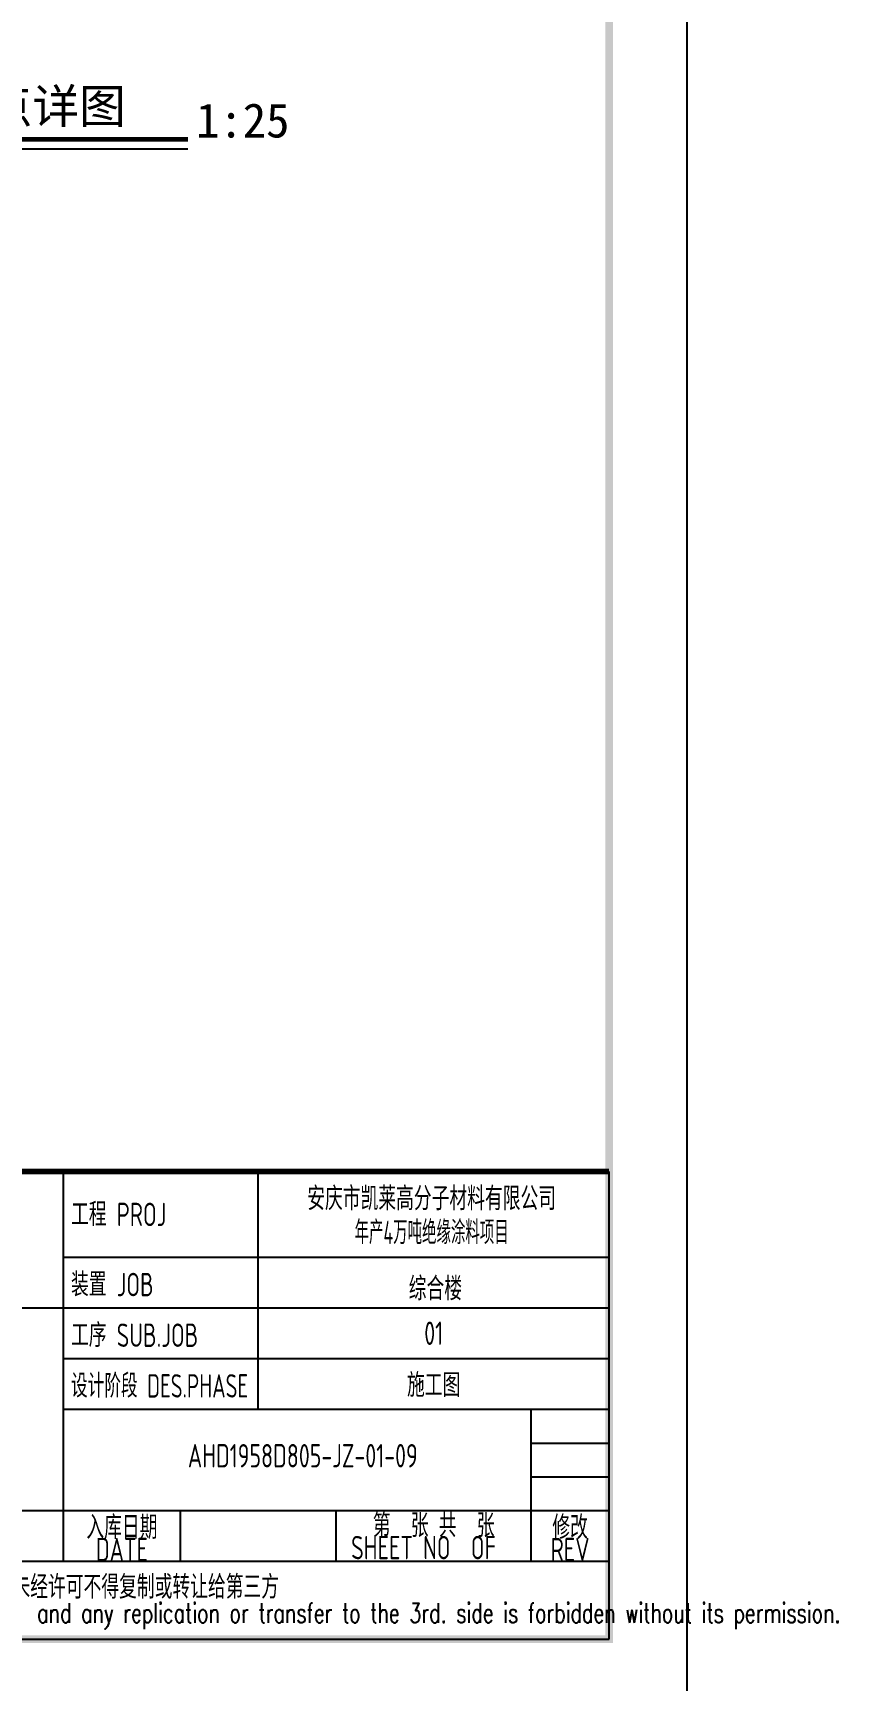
# Model space of a CAD drawing. Extents: x 5904849 to 6011887, y -826029 to -177002.
# Drawn here: x 5955858 to 5966187, y -679417 to -658282 of the extents above; entities that cross this region are included whole.
import ezdxf
from ezdxf.enums import TextEntityAlignment as Align

# ---------------------------------------------------------------- set-up
doc = ezdxf.new("R2010")
doc.units = 0
doc.header["$LTSCALE"] = 1000
doc.header["$MEASUREMENT"] = 0
doc.layers.get('0').update_dxf_attribs({"linetype": 'CONTINUOUS'})
doc.layers.add('PUB_TEXT', color=7, linetype='CONTINUOUS')
doc.layers.add('PUB_TITLE', color=4, linetype='CONTINUOUS')
doc.styles.add('-宋体', font='', dxfattribs={"width": 0.8})
doc.styles.add('ECEC_TQ', font='txt_l.shx', dxfattribs={"bigfont": 'hztxt_l.shx'})
doc.styles.add('sceie', font='sceie.shx', dxfattribs={"bigfont": 'sceic.shx'})
doc.styles.get('-宋体').set_extended_font_data('SimSun')

msp = doc.modelspace()

# ---------------------------------------------------------------- linework, layer by layer
for p, q in [((5956249.4, -677892.1), (5956249.4, -672892.1)), ((5958749.4, -675942.1), (5958749.4, -672892.1)), ((5963249.4, -678892.1), (5963249.4, -672892.1)), ((5956249.4, -673992.1), (5963249.4, -673992.1)), ((5945249.4, -674642.1), (5956249.4, -674642.1)), ((5956249.4, -674642.1), (5963249.4, -674642.1)), ((5956249.4, -675292.1), (5963249.4, -675292.1)), ((5956249.4, -675942.1), (5963249.4, -675942.1)), ((5962249.4, -677892.1), (5962249.4, -675942.1)), ((5962249.4, -676375.5), (5963249.4, -676375.5)), ((5962249.4, -676808.8), (5963249.4, -676808.8)), ((5950749.4, -677242.1), (5963249.4, -677242.1)), ((5957749.4, -677892.1), (5957749.4, -677242.1)), ((5959749.4, -677892.1), (5959749.4, -677242.1)), ((5945249.4, -677892.1), (5963249.4, -677892.1)), ((5945249.4, -678892.1), (5963249.4, -678892.1))]:
    msp.add_line(p, q)
at = {"const_width": 70}
msp.add_lwpolyline([(5963249.4, -672892.1), (5945249.4, -672892.1)], dxfattribs=at)
at = {"layer": 'PUB_TEXT', "const_width": 56, "elevation": 133379}
msp.add_lwpolyline([(5954045.8, -659647.2), (5957846.7, -659647.2)], dxfattribs=at)
at = {"layer": 'PUB_TEXT', "elevation": 133379}
msp.add_lwpolyline([(5954045.8, -659767.2), (5957846.7, -659767.2)], dxfattribs=at)
at = {"layer": 'PUB_TITLE', "color": 4}
msp.add_lwpolyline([(5904849.4, -679892.1), (5964249.4, -679892.1), (5964249.4, -637892.1), (5904849.4, -637892.1)], close=True, dxfattribs=at)
at = {"layer": 'PUB_TITLE', "color": 4, "const_width": 100}
msp.add_lwpolyline([(5907349.4, -678892.1), (5963249.4, -678892.1), (5963249.4, -638892.1), (5907349.4, -638892.1)], close=True, dxfattribs=at)

# ---------------------------------------------------------------- texts
for s, height, style, width, p in [('安庆市凯莱高分子材料有限公司', 300, 'sceie', 0.8, (5960973.1, -673222)), ('年产4万吨绝缘涂料项目', 300, 'sceie', 0.65, (5960973.1, -673657)), ('综合楼', 300, 'sceie', 0.8, (5961020.9, -674378.1)), ('01', 300, 'sceie', 0.8, (5960999.4, -674967.1)), ('施工图', 300, 'sceie', 0.8, (5960999.4, -675617.1)), ('入库日期', 300, 'sceie', 0.8, (5956999.4, -677442.1)), ('第  张 共  张', 300, 'sceie', 0.8, (5960999.4, -677417.1)), ('修改', 300, 'sceie', 0.8, (5962749.4, -677442.1)), ('DATE', 300, 'sceie', 0.8, (5956999.4, -677742.1)), ('SHEET NO  OF  ', 300, 'sceie', 0.8, (5960999.4, -677717.1)), ('REV', 300, 'sceie', 0.8, (5962749.4, -677742.1)), ('本文件专有权属安徽华东化工医药工程有限责任公司所有,未经许可不得复制或转让给第三方', 300, 'sceie', 0.8, (5954420.5, -678241.1)), ('The proprietary right of this document belongs to Anhui Huadong Chemical And Medical Engineering  Co.,Ltd.  and any replication or transfer to the 3rd. side is forbidden without its permission. ', 250, 'ECEC_TQ', 0.72, (5954249.4, -678592.1))]:
    msp.add_text(s, height=height, dxfattribs=dict(style=style, width=width)).set_placement(p, align=Align.MIDDLE)
at = {"style": 'sceie'}
for s, width, p in [('工程 PROJ', 0.8, (5956346.2, -673592.1)), ('装置 JOB', 0.8, (5956346.2, -674492.1)), ('工序 SUB.JOB', 0.8, (5956346.2, -675142.1)), ('设计阶段 DES.PHASE', 0.75, (5956346.2, -675792.1))]:
    msp.add_text(s, height=300, dxfattribs=dict(at, width=width)).set_placement(p)
at = {"style": 'sceie', "width": 0.8}
msp.add_attdef('AHD1958D805-JZ-01-09', text='200320-02-040', height=300, dxfattribs=at).set_placement((5959320.1, -676538.4), align=Align.MIDDLE)
at = {"layer": 'PUB_TEXT', "style": '-宋体'}
for s, p in [('节点详图', (5954649.5, -659440.8, 133379)), ('1:25', (5957951.6, -659623.7, 133379))]:
    msp.add_text(s, height=440, dxfattribs=at).set_placement(p)

doc.saveas('drawing.dxf')
